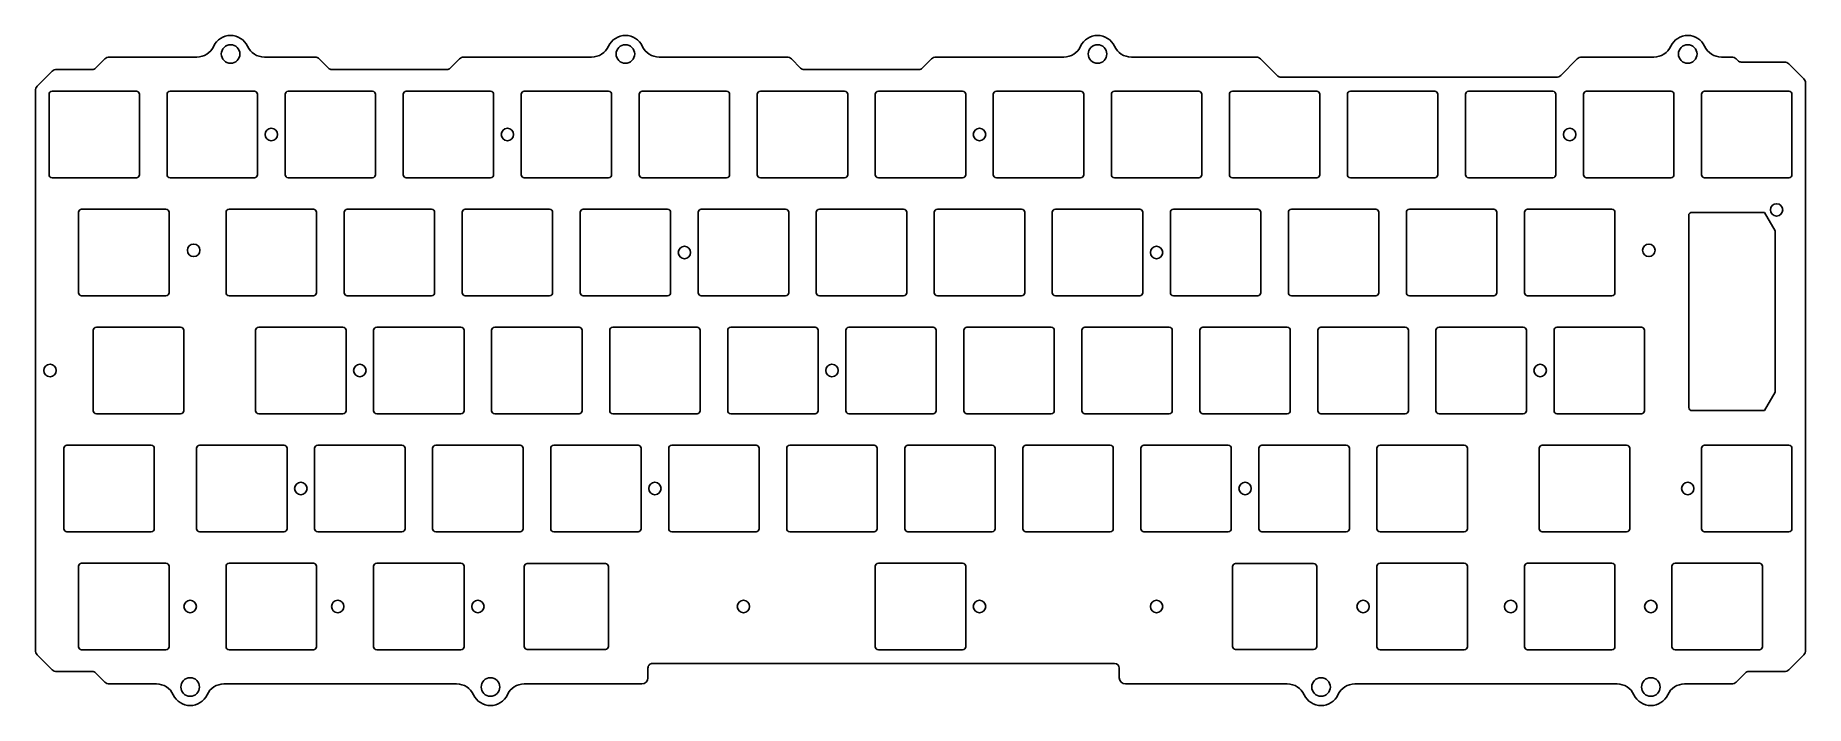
# Model space of a CAD drawing. Header units: millimetres. Extents: x -10 to 276, y -92 to 16.
import ezdxf

# ---------------------------------------------------------------- set-up
doc = ezdxf.new("R2010")
doc.units = ezdxf.units.MM
doc.layers.get('0').update_dxf_attribs({"linetype": 'CONTINUOUS'})
doc.layers.add('BLACK', color=7, linetype='CONTINUOUS')
doc.layers.add('Edge.Cuts', color=53, linetype='CONTINUOUS')

msp = doc.modelspace()

# ---------------------------------------------------------------- linework, layer by layer
for points in [[(240.35, 6.5), (240.35, -6.5, 0.4142123908), (240.85, -7), (254.45, -7, 0.4142135624), (254.95, -6.5), (254.95, 6.5, 0.4142135624), (254.45, 7), (240.85, 7, 0.4142123908)], [(259.4, 6.5), (259.4, -6.5, 0.4142123908), (259.9, -7), (273.5, -7, 0.4142135624), (274, -6.5), (274, 6.5, 0.4142135624), (273.5, 7), (259.9, 7, 0.4142123908)], [(257.34375, -44.075), (257.34375, -13.075, -0.4142135624), (257.84375, -12.575), (269.56175, -12.575), (271.29375, -15.575), (271.29375, -41.575), (269.56175, -44.575), (257.84375, -44.575, -0.4142123908)], [(235.59375, -31.6), (235.59375, -44.6, 0.4142123908), (236.09375, -45.1), (249.69375, -45.1, 0.4142135624), (250.19375, -44.6), (250.19375, -31.6, 0.4142135624), (249.69375, -31.1), (236.09375, -31.1, 0.4142123908)], [(-4.91875, -50.65), (-4.91875, -63.65, 0.4142123908), (-4.41875, -64.15), (9.18125, -64.15, 0.4142135624), (9.68125, -63.65), (9.68125, -50.65, 0.4142135624), (9.18125, -50.15), (-4.41875, -50.15, 0.4142123908)], [(16.5125, -50.65), (16.5125, -63.65, 0.4142123908), (17.0125, -64.15), (30.6125, -64.15, 0.4142135624), (31.1125, -63.65), (31.1125, -50.65, 0.4142135624), (30.6125, -50.15), (17.0125, -50.15, 0.4142123908)]]:
    msp.add_lwpolyline(points, format="xyb", close=True)
for centre in [(238.125, 0), (271.51875, -12.175), (233.3625, -38.1), (33.3375, -57.15)]:
    msp.add_circle(centre, 1)
at = {"layer": 'BLACK', "linetype": 'Continuous'}
for p, q in [((1.707095, 12.207095), (0.219668, 10.719668)), ((16.54565, 12.5), (2.41424, 12.5)), ((35.6128, 12.5), (27.45436, 12.5)), ((37.807313, 10.71967), (36.319876, 12.207107)), ((58.932219, 12.20718), (57.44472, 10.71968)), ((80.26422, 12.5), (59.63272, 12.5)), ((111.8106, 12.5), (91.1794, 12.5)), ((114.005291, 10.71967), (112.513031, 12.21193)), ((135.13205, 12.20705), (133.6446, 10.7196)), ((156.46422, 12.5), (135.839214, 12.5)), ((187.5191, 12.5), (167.3794, 12.5)), ((190.891272, 9.542069), (188.223108, 12.210232)), ((239.34878, 12.20712), (236.67848, 9.53682)), ((251.71422, 12.5), (240.055874, 12.5)), ((264.2858, 12.5), (262.6294, 12.5)), ((265.275506, 11.924494), (264.992893, 12.207107)), ((272.7858, 11.7), (265.8107, 11.7)), ((-6.792891, 10.207109), (-9.207109, 7.792891)), ((-0.310656, 10.5), (-6.085788, 10.5)), ((56.907936, 10.5), (38.3376, 10.5)), ((133.109658, 10.5), (114.5356, 10.5)), ((235.965177, 9.244), (191.6036, 9.244)), ((275.90705, 8.99295), (273.492893, 11.407107)), ((-9.5, 7.085789), (-9.5, -83.285788)), ((-7.3, 6.499999), (-7.3, -6.499999)), ((6.8, 7), (-6.799999, 7)), ((7.3, -6.5), (7.3, 6.5)), ((11.75, 6.5), (11.75, -6.5)), ((25.85, 7), (12.25, 7)), ((26.35, -6.5), (26.35, 6.5)), ((30.8, 6.5), (30.8, -6.5)), ((44.9, 7), (31.3, 7)), ((45.4, -6.5), (45.4, 6.5)), ((49.85, 6.5), (49.85, -6.5)), ((63.95, 7), (50.35, 7)), ((64.45, -6.5), (64.45, 6.5)), ((68.9, 6.5), (68.9, -6.5)), ((83, 7), (69.4, 7)), ((83.5, -6.5), (83.5, 6.5)), ((87.95, 6.5), (87.95, -6.5)), ((102.05, 7), (88.45, 7)), ((102.55, -6.5), (102.55, 6.5)), ((107, 6.5), (107, -6.5)), ((121.1, 7), (107.5, 7)), ((121.6, -6.5), (121.6, 6.5)), ((126.05, 6.5), (126.05, -6.5)), ((140.15, 7), (126.55, 7)), ((140.65, -6.5), (140.65, 6.5)), ((145.1, 6.5), (145.1, -6.5)), ((159.2, 7), (145.6, 7)), ((159.7, -6.5), (159.7, 6.5)), ((164.15, 6.5), (164.15, -6.5)), ((178.25, 7), (164.65, 7)), ((178.75, -6.5), (178.75, 6.5)), ((183.2, 6.5), (183.2, -6.5)), ((197.3, 7), (183.7, 7)), ((197.8, -6.5), (197.8, 6.5)), ((202.25, 6.5), (202.25, -6.5)), ((216.35, 7), (202.75, 7)), ((216.85, -6.5), (216.85, 6.5)), ((221.3, 6.5), (221.3, -6.5)), ((235.4, 7), (221.8, 7)), ((235.9, -6.5), (235.9, 6.5)), ((276.2, -83.2858), (276.2, 8.285786)), ((-6.799999, -7), (6.8, -7)), ((12.25, -7), (25.85, -7)), ((31.3, -7), (44.9, -7)), ((50.35, -7), (63.95, -7)), ((69.4, -7), (83, -7)), ((88.45, -7), (102.05, -7)), ((107.5, -7), (121.1, -7)), ((126.55, -7), (140.15, -7)), ((145.6, -7), (159.2, -7)), ((164.65, -7), (178.25, -7)), ((183.7, -7), (197.3, -7)), ((202.75, -7), (216.35, -7)), ((221.8, -7), (235.4, -7)), ((-2.5375, -12.550001), (-2.5375, -25.549999)), ((11.5625, -12.05), (-2.037499, -12.05)), ((12.0625, -25.55), (12.0625, -12.55)), ((21.275, -12.55), (21.275, -25.55)), ((35.375, -12.05), (21.775, -12.05)), ((35.875, -25.55), (35.875, -12.55)), ((40.325, -12.55), (40.325, -25.55)), ((54.425, -12.05), (40.825, -12.05)), ((54.925, -25.55), (54.925, -12.55)), ((59.375, -12.55), (59.375, -25.55)), ((73.475, -12.05), (59.875, -12.05)), ((73.975, -25.55), (73.975, -12.55)), ((78.425, -12.55), (78.425, -25.55)), ((92.525, -12.05), (78.925, -12.05)), ((93.025, -25.55), (93.025, -12.55)), ((97.475, -12.55), (97.475, -25.55)), ((111.575, -12.05), (97.975, -12.05)), ((112.075, -25.55), (112.075, -12.55)), ((116.525, -12.55), (116.525, -25.55)), ((130.625, -12.05), (117.025, -12.05)), ((131.125, -25.55), (131.125, -12.55)), ((135.575, -12.55), (135.575, -25.55)), ((149.675, -12.05), (136.075, -12.05)), ((150.175, -25.55), (150.175, -12.55)), ((154.625, -12.55), (154.625, -25.55)), ((168.725, -12.05), (155.125, -12.05)), ((169.225, -25.55), (169.225, -12.55)), ((173.675, -12.55), (173.675, -25.55)), ((187.775, -12.05), (174.175, -12.05)), ((188.275, -25.55), (188.275, -12.55)), ((192.725, -12.55), (192.725, -25.55)), ((206.825, -12.05), (193.225, -12.05)), ((207.325, -25.55), (207.325, -12.55)), ((211.775, -12.55), (211.775, -25.55)), ((225.875, -12.05), (212.275, -12.05)), ((226.375, -25.55), (226.375, -12.55)), ((230.825, -12.55), (230.825, -25.55)), ((244.925, -12.05), (231.325, -12.05)), ((245.425, -25.55), (245.425, -12.55)), ((-2.037499, -26.05), (11.5625, -26.05)), ((21.775, -26.05), (35.375, -26.05)), ((40.825, -26.05), (54.425, -26.05)), ((59.875, -26.05), (73.475, -26.05)), ((78.925, -26.05), (92.525, -26.05)), ((97.975, -26.05), (111.575, -26.05)), ((117.025, -26.05), (130.625, -26.05)), ((136.075, -26.05), (149.675, -26.05)), ((155.125, -26.05), (168.725, -26.05)), ((174.175, -26.05), (187.775, -26.05)), ((193.225, -26.05), (206.825, -26.05)), ((212.275, -26.05), (225.875, -26.05)), ((231.325, -26.05), (244.925, -26.05)), ((13.94375, -31.1), (0.343751, -31.1)), ((40.1375, -31.1), (26.5375, -31.1)), ((59.1875, -31.1), (45.5875, -31.1)), ((78.2375, -31.1), (64.6375, -31.1)), ((97.2875, -31.1), (83.6875, -31.1)), ((116.3375, -31.1), (102.7375, -31.1)), ((135.3875, -31.1), (121.7875, -31.1)), ((154.4375, -31.1), (140.8375, -31.1)), ((173.4875, -31.1), (159.8875, -31.1)), ((192.5375, -31.1), (178.9375, -31.1)), ((211.5875, -31.1), (197.9875, -31.1)), ((230.6375, -31.1), (217.0375, -31.1)), ((-0.15625, -31.6), (-0.15625, -44.6)), ((14.44375, -44.6), (14.44375, -31.6)), ((26.0375, -31.6), (26.0375, -44.6)), ((40.6375, -44.6), (40.6375, -31.6)), ((45.0875, -31.6), (45.0875, -44.6)), ((59.6875, -44.6), (59.6875, -31.6)), ((64.1375, -31.6), (64.1375, -44.6)), ((78.7375, -44.6), (78.7375, -31.6)), ((83.1875, -31.6), (83.1875, -44.6)), ((97.7875, -44.6), (97.7875, -31.6)), ((102.2375, -31.6), (102.2375, -44.6)), ((116.8375, -44.6), (116.8375, -31.6)), ((121.2875, -31.6), (121.2875, -44.6)), ((135.8875, -44.6), (135.8875, -31.6)), ((140.3375, -31.6), (140.3375, -44.6)), ((154.9375, -44.6), (154.9375, -31.6)), ((159.3875, -31.6), (159.3875, -44.6)), ((173.9875, -44.6), (173.9875, -31.6)), ((178.4375, -31.6), (178.4375, -44.6)), ((193.0375, -44.6), (193.0375, -31.6)), ((197.4875, -31.6), (197.4875, -44.6)), ((212.0875, -44.6), (212.0875, -31.6)), ((216.5375, -31.6), (216.5375, -44.6)), ((231.1375, -44.6), (231.1375, -31.6)), ((0.343751, -45.1), (13.94375, -45.1)), ((26.5375, -45.1), (40.1375, -45.1)), ((45.5875, -45.1), (59.1875, -45.1)), ((64.6375, -45.1), (78.2375, -45.1)), ((83.6875, -45.1), (97.2875, -45.1)), ((102.7375, -45.1), (116.3375, -45.1)), ((121.7875, -45.1), (135.3875, -45.1)), ((140.8375, -45.1), (154.4375, -45.1)), ((159.8875, -45.1), (173.4875, -45.1)), ((178.9375, -45.1), (192.5375, -45.1)), ((197.9875, -45.1), (211.5875, -45.1)), ((217.0375, -45.1), (230.6375, -45.1)), ((35.5625, -50.65), (35.5625, -63.65)), ((49.6625, -50.15), (36.0625, -50.15)), ((50.1625, -63.65), (50.1625, -50.65)), ((54.6125, -50.65), (54.6125, -63.65)), ((68.7125, -50.15), (55.1125, -50.15)), ((69.2125, -63.65), (69.2125, -50.65)), ((73.6625, -50.65), (73.6625, -63.65)), ((87.7625, -50.15), (74.1625, -50.15)), ((88.2625, -63.65), (88.2625, -50.65)), ((92.7125, -50.65), (92.7125, -63.65)), ((106.8125, -50.15), (93.2125, -50.15)), ((107.3125, -63.65), (107.3125, -50.65)), ((111.7625, -50.65), (111.7625, -63.65)), ((125.8625, -50.15), (112.2625, -50.15)), ((126.3625, -63.65), (126.3625, -50.65)), ((130.8125, -50.65), (130.8125, -63.65)), ((144.9125, -50.15), (131.3125, -50.15)), ((145.4125, -63.65), (145.4125, -50.65)), ((149.8625, -50.65), (149.8625, -63.65)), ((163.9625, -50.15), (150.3625, -50.15)), ((164.4625, -63.65), (164.4625, -50.65)), ((168.9125, -50.65), (168.9125, -63.65)), ((183.0125, -50.15), (169.4125, -50.15)), ((183.5125, -63.65), (183.5125, -50.65)), ((187.9625, -50.65), (187.9625, -63.65)), ((202.0625, -50.15), (188.4625, -50.15)), ((202.5625, -63.65), (202.5625, -50.65)), ((207.0125, -50.65), (207.0125, -63.65)), ((221.1125, -50.15), (207.5125, -50.15)), ((221.6125, -63.65), (221.6125, -50.65)), ((233.20625, -50.652003), (233.20625, -63.652051)), ((247.306162, -50.152051), (233.70625, -50.152051)), ((247.80625, -63.651903), (247.80625, -50.644041)), ((259.397462, -50.652003), (259.397462, -63.652003)), ((273.497462, -50.152003), (259.897462, -50.152003)), ((273.997462, -63.652003), (273.997462, -50.652003)), ((36.0625, -64.15), (49.6625, -64.15)), ((55.1125, -64.15), (68.7125, -64.15)), ((74.1625, -64.15), (87.7625, -64.15)), ((93.2125, -64.15), (106.8125, -64.15)), ((112.2625, -64.15), (125.8625, -64.15)), ((131.3125, -64.15), (144.9125, -64.15)), ((150.3625, -64.15), (163.9625, -64.15)), ((169.4125, -64.15), (183.0125, -64.15)), ((188.4625, -64.15), (202.0625, -64.15)), ((207.5125, -64.15), (221.1125, -64.15)), ((233.706262, -64.152051), (247.312407, -64.152051)), ((259.897462, -64.152003), (273.497462, -64.152003)), ((-9.207109, -83.992891), (-6.792891, -86.407109)), ((90.10625, -85.394), (164.6875, -85.394)), ((273.49295, -86.40705), (275.907107, -83.992893)), ((-6.085789, -86.7), (-0.310657, -86.7)), ((0.219668, -86.919668), (1.707107, -88.407107)), ((89.35625, -87.6999), (89.35625, -86.144)), ((165.4375, -86.144), (165.4375, -87.7)), ((264.99295, -88.40705), (266.4804, -86.9196)), ((267.015498, -86.7), (272.785786, -86.7)), ((2.4142, -88.7), (10.02377, -88.7)), ((20.93246, -88.7), (58.4892, -88.7)), ((69.3978, -88.7), (88.366099, -88.7)), ((166.4375, -88.7), (192.5456, -88.7)), ((203.4541, -88.7), (245.7675, -88.7)), ((256.681777, -88.7), (264.285786, -88.7))]:
    msp.add_line(p, q, dxfattribs=at)
at = {"layer": 'BLACK'}
for centre, radius in [((22, 13), 1.5), ((85.725, 13), 1.5), ((161.925, 13), 1.5), ((257.175, 13), 1.5), ((28.575, 0), 1), ((66.675, 0), 1), ((142.875, 0), 1), ((16.04875, -18.7), 1), ((95.25, -19.05), 1), ((171.45, -19.05), 1), ((250.9012, -18.7), 1), ((-7.14375, -38.1), 1), ((42.8625, -38.1), 1), ((119.0625, -38.1), 1), ((90.4875, -57.15), 1), ((185.7375, -57.15), 1), ((257.175, -57.15), 1), ((15.478125, -89.2), 1.5), ((63.943512, -89.2), 1.5), ((198, -89.2), 1.5), ((251.221875, -89.2), 1.5)]:
    msp.add_circle(centre, radius, dxfattribs=at)
for centre, radius, start, end in [((22, 13), 3, 24.62431858, 155.37568142), ((85.725, 13), 3, 24.62431858, 155.37568142), ((161.925, 13), 3, 24.62431858, 155.37568142), ((257.175, 13), 3, 24.62431858, 155.37568142), ((2.41424, 11.49995), 1.000054, 90, 135), ((16.54565, 15.49999), 2.99999, 270, 335.37580729), ((27.45436, 15.50001), 3.00001, 204.62446037, 270), ((35.6128, 11.5001), 0.9999, 44.99720426, 90), ((59.6393, 11.5001), 0.999963, 90.37703849, 135.00004052), ((80.2707, 15.4999), 2.999907, 269.87623718, 335.376972), ((91.1794, 15.5001), 3.0001, 204.62570458, 270), ((111.8106, 11.4996), 1.0004, 45.40088868, 90), ((135.8392, 11.4999), 1.000061, 89.99919794, 135), ((156.4707, 15.4999), 2.999907, 269.87623718, 335.376972), ((167.3794, 15.5001), 3.0001, 204.62570458, 270), ((187.5191, 11.4998), 1.0002, 45.26021999, 90), ((240.0558, 11.5001), 0.999877, 89.99575969, 135), ((251.7207, 15.4999), 2.999907, 269.87623718, 335.376972), ((262.6294, 15.5001), 3.0001, 204.62570458, 270), ((264.2858, 11.5001), 0.9999, 44.9965155, 90), ((265.8108, 12.4504), 0.7504, 224.49314102, 269.99236463), ((272.7858, 10.7001), 0.9999, 44.9965155, 90), ((-6.085789, 9.500006), 0.999994, 89.9999427, 134.99995949), ((-0.310657, 11.249993), 0.749993, 270.0000764, 315), ((38.3376, 11.2498), 0.7498, 224.99151708, 270), ((56.9142, 11.2502), 0.750269, 269.52160434, 315), ((114.5356, 11.2499), 0.7499, 224.99573201, 270), ((133.1144, 11.2499), 0.749887, 269.63769441, 314.99459729), ((191.6037, 10.2444), 1.0004, 224.59109243, 269.99427271), ((235.9715, 10.2439), 0.999891, 269.63768738, 314.99594814), ((275.1999, 8.2858), 1.000061, 359.99919794, 45), ((-8.500006, 7.085789), 0.999994, 135.00004051, 180), ((-6.799999, 6.499999), 0.500001, 90, 180), ((6.8, 6.5), 0.5, 0, 90), ((12.25, 6.5), 0.5, 90, 180), ((25.85, 6.5), 0.5, 0, 90), ((31.3, 6.5), 0.5, 90, 180), ((44.9, 6.5), 0.5, 0, 90), ((50.35, 6.5), 0.5, 90, 180), ((63.95, 6.5), 0.5, 0, 90), ((69.4, 6.5), 0.5, 90, 180), ((83, 6.5), 0.5, 0, 90), ((88.45, 6.5), 0.5, 90, 180), ((102.05, 6.5), 0.5, 0, 90), ((107.5, 6.5), 0.5, 90, 180), ((121.1, 6.5), 0.5, 0, 90), ((126.55, 6.5), 0.5, 90, 180), ((140.15, 6.5), 0.5, 0, 90), ((145.6, 6.5), 0.5, 90, 180), ((159.2, 6.5), 0.5, 0, 90), ((164.65, 6.5), 0.5, 90, 180), ((178.25, 6.5), 0.5, 0, 90), ((183.7, 6.5), 0.5, 90, 180), ((197.3, 6.5), 0.5, 0, 90), ((202.75, 6.5), 0.5, 90, 180), ((216.35, 6.5), 0.5, 0, 90), ((221.8, 6.5), 0.5, 90, 180), ((235.4, 6.5), 0.5, 0, 90), ((-6.799999, -6.499999), 0.500001, 180, 270), ((6.8, -6.5), 0.5, 270, 0), ((12.25, -6.5), 0.5, 180, 270), ((25.85, -6.5), 0.5, 270, 0), ((31.3, -6.5), 0.5, 180, 270), ((44.9, -6.5), 0.5, 270, 0), ((50.35, -6.5), 0.5, 180, 270), ((63.95, -6.5), 0.5, 270, 0), ((69.4, -6.5), 0.5, 180, 270), ((83, -6.5), 0.5, 270, 0), ((88.45, -6.5), 0.5, 180, 270), ((102.05, -6.5), 0.5, 270, 0), ((107.5, -6.5), 0.5, 180, 270), ((121.1, -6.5), 0.5, 270, 0), ((126.55, -6.5), 0.5, 180, 270), ((140.15, -6.5), 0.5, 270, 0), ((145.6, -6.5), 0.5, 180, 270), ((159.2, -6.5), 0.5, 270, 0), ((164.65, -6.5), 0.5, 180, 270), ((178.25, -6.5), 0.5, 270, 0), ((183.7, -6.5), 0.5, 180, 270), ((197.3, -6.5), 0.5, 270, 0), ((202.75, -6.5), 0.5, 180, 270), ((216.35, -6.5), 0.5, 270, 0), ((221.8, -6.5), 0.5, 180, 270), ((235.4, -6.5), 0.5, 270, 0), ((-2.037499, -12.550001), 0.500001, 90, 180), ((11.5625, -12.55), 0.5, 0, 90), ((21.775, -12.55), 0.5, 90, 180), ((35.375, -12.55), 0.5, 0, 90), ((40.825, -12.55), 0.5, 90, 180), ((54.425, -12.55), 0.5, 0, 90), ((59.875, -12.55), 0.5, 90, 180), ((73.475, -12.55), 0.5, 0, 90), ((78.925, -12.55), 0.5, 90, 180), ((92.525, -12.55), 0.5, 0, 90), ((97.975, -12.55), 0.5, 90, 180), ((111.575, -12.55), 0.5, 0, 90), ((117.025, -12.55), 0.5, 90, 180), ((130.625, -12.55), 0.5, 0, 90), ((136.075, -12.55), 0.5, 90, 180), ((149.675, -12.55), 0.5, 0, 90), ((155.125, -12.55), 0.5, 90, 180), ((168.725, -12.55), 0.5, 0, 90), ((174.175, -12.55), 0.5, 90, 180), ((187.775, -12.55), 0.5, 0, 90), ((193.225, -12.55), 0.5, 90, 180), ((206.825, -12.55), 0.5, 0, 90), ((212.275, -12.55), 0.5, 90, 180), ((225.875, -12.55), 0.5, 0, 90), ((231.325, -12.55), 0.5, 90, 180), ((244.925, -12.55), 0.5, 0, 90), ((-2.037499, -25.549999), 0.500001, 180, 270), ((11.5625, -25.55), 0.5, 270, 0), ((21.775, -25.55), 0.5, 180, 270), ((35.375, -25.55), 0.5, 270, 0), ((40.825, -25.55), 0.5, 180, 270), ((54.425, -25.55), 0.5, 270, 0), ((59.875, -25.55), 0.5, 180, 270), ((73.475, -25.55), 0.5, 270, 0), ((78.925, -25.55), 0.5, 180, 270), ((92.525, -25.55), 0.5, 270, 0), ((97.975, -25.55), 0.5, 180, 270), ((111.575, -25.55), 0.5, 270, 0), ((117.025, -25.55), 0.5, 180, 270), ((130.625, -25.55), 0.5, 270, 0), ((136.075, -25.55), 0.5, 180, 270), ((149.675, -25.55), 0.5, 270, 0), ((155.125, -25.55), 0.5, 180, 270), ((168.725, -25.55), 0.5, 270, 0), ((174.175, -25.55), 0.5, 180, 270), ((187.775, -25.55), 0.5, 270, 0), ((193.225, -25.55), 0.5, 180, 270), ((206.825, -25.55), 0.5, 270, 0), ((212.275, -25.55), 0.5, 180, 270), ((225.875, -25.55), 0.5, 270, 0), ((231.325, -25.55), 0.5, 180, 270), ((244.925, -25.55), 0.5, 270, 0), ((0.343751, -31.600001), 0.500001, 90, 179.99988541), ((13.94375, -31.6), 0.5, 0, 90), ((26.5375, -31.6), 0.5, 90, 180), ((40.1375, -31.6), 0.5, 0, 90), ((45.5875, -31.6), 0.5, 90, 180), ((59.1875, -31.6), 0.5, 0, 90), ((64.6375, -31.6), 0.5, 90, 180), ((78.2375, -31.6), 0.5, 0, 90), ((83.6875, -31.6), 0.5, 90, 180), ((97.2875, -31.6), 0.5, 0, 90), ((102.7375, -31.6), 0.5, 90, 180), ((116.3375, -31.6), 0.5, 0, 90), ((121.7875, -31.6), 0.5, 90, 180), ((135.3875, -31.6), 0.5, 0, 90), ((140.8375, -31.6), 0.5, 90, 180), ((154.4375, -31.6), 0.5, 0, 90), ((159.8875, -31.6), 0.5, 90, 180), ((173.4875, -31.6), 0.5, 0, 90), ((178.9375, -31.6), 0.5, 90, 180), ((192.5375, -31.6), 0.5, 0, 90), ((197.9875, -31.6), 0.5, 90, 180), ((211.5875, -31.6), 0.5, 0, 90), ((217.0375, -31.6), 0.5, 90, 180), ((230.6375, -31.6), 0.5, 0, 90), ((0.343751, -44.599999), 0.500001, 180.00011459, 270), ((13.94375, -44.6), 0.5, 270, 0), ((26.5375, -44.6), 0.5, 180, 270), ((40.1375, -44.6), 0.5, 270, 0), ((45.5875, -44.6), 0.5, 180, 270), ((59.1875, -44.6), 0.5, 270, 0), ((64.6375, -44.6), 0.5, 180, 270), ((78.2375, -44.6), 0.5, 270, 0), ((83.6875, -44.6), 0.5, 180, 270), ((97.2875, -44.6), 0.5, 270, 0), ((102.7375, -44.6), 0.5, 180, 270), ((116.3375, -44.6), 0.5, 270, 0), ((121.7875, -44.6), 0.5, 180, 270), ((135.3875, -44.6), 0.5, 270, 0), ((140.8375, -44.6), 0.5, 180, 270), ((154.4375, -44.6), 0.5, 270, 0), ((159.8875, -44.6), 0.5, 180, 270), ((173.4875, -44.6), 0.5, 270, 0), ((178.9375, -44.6), 0.5, 180, 270), ((192.5375, -44.6), 0.5, 270, 0), ((197.9875, -44.6), 0.5, 180, 270), ((211.5875, -44.6), 0.5, 270, 0), ((217.0375, -44.6), 0.5, 180, 270), ((230.6375, -44.6), 0.5, 270, 0), ((36.0625, -50.65), 0.5, 90, 180), ((49.6625, -50.65), 0.5, 0, 90), ((55.1125, -50.65), 0.5, 90, 180), ((68.7125, -50.65), 0.5, 0, 90), ((74.1625, -50.65), 0.5, 90, 180), ((87.7625, -50.65), 0.5, 0, 90), ((93.2125, -50.65), 0.5, 90, 180), ((106.8125, -50.65), 0.5, 0, 90), ((112.2625, -50.65), 0.5, 90, 180), ((125.8625, -50.65), 0.5, 0, 90), ((131.3125, -50.65), 0.5, 90, 180), ((144.9125, -50.65), 0.5, 0, 90), ((150.3625, -50.65), 0.5, 90, 180), ((163.9625, -50.65), 0.5, 0, 90), ((169.4125, -50.65), 0.5, 90, 180), ((183.0125, -50.65), 0.5, 0, 90), ((188.4625, -50.65), 0.5, 90, 180), ((202.0625, -50.65), 0.5, 0, 90), ((207.5125, -50.65), 0.5, 90, 180), ((221.1125, -50.65), 0.5, 0, 90), ((233.706162, -50.652003), 0.499912, 89.98991497, 180), ((247.306162, -50.652203), 0.500152, 0.9350487, 90), ((259.897462, -50.652003), 0.5, 90, 180), ((273.497462, -50.652003), 0.5, 0, 90), ((36.0625, -63.65), 0.5, 180, 270), ((49.6625, -63.65), 0.5, 270, 0), ((55.1125, -63.65), 0.5, 180, 270), ((68.7125, -63.65), 0.5, 270, 0), ((74.1625, -63.65), 0.5, 180, 270), ((87.7625, -63.65), 0.5, 270, 0), ((93.2125, -63.65), 0.5, 180, 270), ((106.8125, -63.65), 0.5, 270, 0), ((112.2625, -63.65), 0.5, 180, 270), ((125.8625, -63.65), 0.5, 270, 0), ((131.3125, -63.65), 0.5, 180, 270), ((144.9125, -63.65), 0.5, 270, 0), ((150.3625, -63.65), 0.5, 180, 270), ((163.9625, -63.65), 0.5, 270, 0), ((169.4125, -63.65), 0.5, 180, 270), ((183.0125, -63.65), 0.5, 270, 0), ((188.4625, -63.65), 0.5, 180, 270), ((202.0625, -63.65), 0.5, 270, 0), ((207.5125, -63.65), 0.5, 180, 270), ((221.1125, -63.65), 0.5, 270, 0), ((233.706262, -63.652103), 0.499948, 179.99404138, 270), ((247.306062, -63.651903), 0.500188, 270.7268293, 0), ((259.897462, -63.652003), 0.5, 180, 270), ((273.497462, -63.652003), 0.5, 270, 0), ((-8.500006, -83.285789), 0.999994, 179.9999427, 224.99995949), ((90.1062, -86.144), 0.74995, 89.99618028, 180), ((164.6875, -86.144), 0.75, 0, 90), ((275.2001, -83.2858), 0.9999, 314.9965155, 0), ((-6.085789, -85.700006), 0.999994, 225.00004051, 270), ((-0.310657, -87.449993), 0.749993, 45, 90), ((2.4142, -87.7001), 0.9999, 224.9965155, 270), ((88.3561, -87.6999), 1.00015, 270.57282413, 0), ((166.4375, -87.7), 1, 180, 270), ((264.2858, -87.6999), 1.000061, 269.99919794, 315), ((267.0107, -87.4499), 0.749957, 89.63341592, 135), ((272.7858, -85.6999), 1.000061, 269.99919794, 315), ((10.02377, -91.69999), 2.99999, 24.62415292, 90), ((15.478125, -89.2), 3, 204.62431858, 335.37568142), ((20.93246, -91.69996), 2.999964, 90, 155.37620878), ((58.4892, -91.6999), 2.9999, 24.62293251, 90), ((63.943512, -89.2), 3, 204.62431858, 335.37568142), ((69.3979, -91.7), 3.000029, 90.00061115, 155.37593607), ((69.3978, -91.6999), 2.999896, 90, 155.37687651), ((192.5456, -91.7001), 3.0001, 24.62570458, 90), ((198, -89.2), 3, 204.62431858, 335.37568142), ((203.4541, -91.6996), 2.999601, 90, 155.38058959), ((245.7675, -91.7001), 3.0001, 24.62590353, 90), ((251.221875, -89.2), 3, 204.62431858, 335.37568142), ((256.6763, -91.7001), 3.000104, 89.89540061, 155.37449437)]:
    msp.add_arc(centre, radius, start, end, dxfattribs=at)
at = {"layer": 'Edge.Cuts', "linetype": 'CONTINUOUS'}
for p, q in [((-2.5375, -69.700001), (-2.5375, -82.699999)), ((11.5625, -69.2), (-2.037499, -69.2)), ((12.0625, -82.7), (12.0625, -69.7)), ((21.275, -69.7), (21.275, -82.7)), ((35.375, -69.2), (21.775, -69.2)), ((35.875, -82.7), (35.875, -69.7)), ((45.0875, -69.7), (45.0875, -82.7)), ((59.1875, -69.2), (45.5875, -69.2)), ((59.6875, -82.7), (59.6875, -69.7)), ((69.3934, -69.75), (69.3934, -82.65)), ((82.4934, -69.25), (69.8934, -69.25)), ((82.9934, -82.65), (82.9934, -69.75)), ((126.05, -69.7), (126.05, -82.7)), ((140.15, -69.2), (126.55, -69.2)), ((140.65, -82.7), (140.65, -69.7)), ((183.7, -82.65), (183.7, -69.75)), ((184.2, -69.25), (196.8, -69.25)), ((197.3, -69.75), (197.3, -82.65)), ((207.0125, -69.7), (207.0125, -82.7)), ((221.1125, -69.2), (207.5125, -69.2)), ((221.6125, -82.7), (221.6125, -69.7)), ((230.825, -69.7), (230.825, -82.7)), ((244.925, -69.2), (231.325, -69.2)), ((245.425, -82.7), (245.425, -69.7)), ((254.6375, -69.7), (254.6375, -82.7)), ((268.7375, -69.2), (255.1375, -69.2)), ((269.2375, -82.7), (269.2375, -69.7)), ((-2.037499, -83.2), (11.5625, -83.2)), ((21.775, -83.2), (35.375, -83.2)), ((45.5875, -83.2), (59.1875, -83.2)), ((69.8934, -83.15), (82.4934, -83.15)), ((126.55, -83.2), (140.15, -83.2)), ((196.8, -83.15), (184.2, -83.15)), ((207.5125, -83.2), (221.1125, -83.2)), ((231.325, -83.2), (244.925, -83.2)), ((255.1375, -83.2), (268.7375, -83.2))]:
    msp.add_line(p, q, dxfattribs=at)
at = {"layer": 'Edge.Cuts'}
for centre in [(15.478125, -76.2), (39.290625, -76.2), (61.9125, -76.2), (104.775, -76.2), (142.875, -76.2), (171.45, -76.2), (204.7875, -76.2), (228.6, -76.2), (251.221875, -76.2)]:
    msp.add_circle(centre, 1, dxfattribs=at)
for centre, radius, start, end in [((-2.037478, -69.700041), 0.500022, 90.00240623, 179.99541654), ((11.562522, -69.700041), 0.500041, 0.00469846, 90.00252081), ((21.775022, -69.700041), 0.500022, 90.00252081, 179.99530195), ((35.375022, -69.700041), 0.500041, 0.00469846, 90.00252081), ((45.587522, -69.700041), 0.500022, 90.00252081, 179.99530195), ((59.187522, -69.700041), 0.500041, 0.00469846, 90.00252081), ((69.893422, -69.750041), 0.500022, 90.00252081, 179.99530195), ((82.493422, -69.750041), 0.500041, 0.00469846, 90.00252081), ((126.550022, -69.700041), 0.500022, 90.00252081, 179.99530195), ((140.150022, -69.700041), 0.500041, 0.00469846, 90.00252081), ((184.200022, -69.750041), 0.500022, 90.00252081, 179.99530195), ((196.800022, -69.750041), 0.500041, 0.00469846, 90.00252081), ((207.512522, -69.700041), 0.500022, 90.00252081, 179.99530195), ((221.112522, -69.700041), 0.500041, 0.00469846, 90.00252081), ((231.325022, -69.700041), 0.500022, 90.00252081, 179.99530195), ((244.925022, -69.700041), 0.500041, 0.00469846, 90.00252081), ((255.137522, -69.700041), 0.500022, 90.00252081, 179.99530195), ((268.737522, -69.700041), 0.500041, 0.00469846, 90.00252081), ((-2.037478, -82.700041), 0.499959, -180.00481263, -90.00240662), ((11.562522, -82.700041), 0.499978, -90.00252122, 0.00469846), ((21.775022, -82.700041), 0.499959, -180.00469805, -90.00252122), ((35.375022, -82.700041), 0.499978, -90.00252122, 0.00469846), ((45.587522, -82.700041), 0.499959, -180.00469805, -90.00252122), ((59.187522, -82.700041), 0.499978, -90.00252122, 0.00469846), ((69.893422, -82.650041), 0.499959, -180.00469805, -90.00252122), ((82.493422, -82.650041), 0.499978, -90.00252122, 0.00469846), ((126.550022, -82.700041), 0.499959, -180.00469805, -90.00252122), ((140.150022, -82.700041), 0.499978, -90.00252122, 0.00469846), ((184.200022, -82.650041), 0.499959, -180.00469805, -90.00252122), ((196.800022, -82.650041), 0.499978, -90.00252122, 0.00469846), ((207.512522, -82.700041), 0.499959, -180.00469805, -90.00252122), ((221.112522, -82.700041), 0.499978, -90.00252122, 0.00469846), ((231.325022, -82.700041), 0.499959, -180.00469805, -90.00252122), ((244.925022, -82.700041), 0.499978, -90.00252122, 0.00469846), ((255.137522, -82.700041), 0.499959, -180.00469805, -90.00252122), ((268.737522, -82.700041), 0.499978, -90.00252122, 0.00469846)]:
    msp.add_arc(centre, radius, start, end, dxfattribs=at)

doc.saveas('drawing.dxf')
